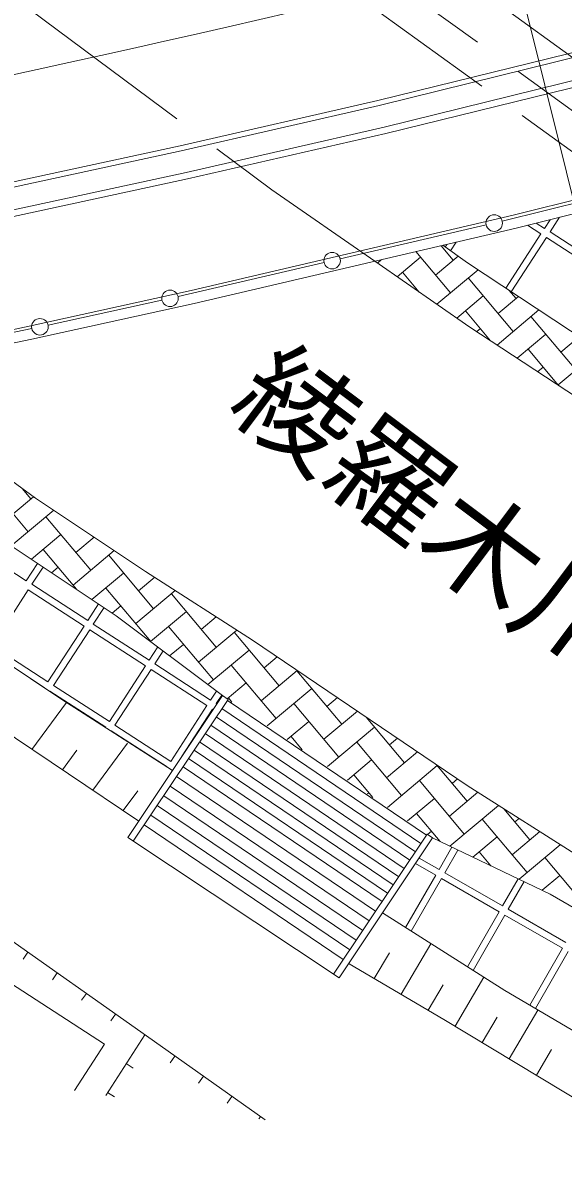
# Model space of a CAD drawing. Units: millimetres, scale not verified. Extents: x 40000 to 680000, y 20000 to 380000.
# Drawn here: x 199868 to 216110, y 243286 to 277766 of the extents above; entities that cross this region are included whole.
import ezdxf
from ezdxf.enums import TextEntityAlignment as Align

# ---------------------------------------------------------------- set-up
doc = ezdxf.new("R2010")
doc.units = ezdxf.units.MM
doc.header["$LTSCALE"] = 1000
doc.linetypes.add('CHAIN', pattern=[18.5, 12, -1.5, 3.5, -1.5])
doc.linetypes.add('DASHED', pattern=[7.5, 6, -1.5])
for name, color, linetype, lineweight in [('M-BGD', 7, 'Continuous', 13), ('M-BGD-HTXT', 7, 'Continuous', 13), ('M-BMK', 2, 'CHAIN', 13), ('M-STR-HTXT', 7, 'Continuous', 13), ('M-STR-STR1', 1, 'Continuous', 13), ('M-STR-STRC', 7, 'Continuous', 13)]:
    doc.layers.add(name, color=color, linetype=linetype, lineweight=lineweight)
doc.styles.add('ＭＳ ゴシック', font='')
doc.styles.get('ＭＳ ゴシック').set_extended_font_data('MS Gothic')

msp = doc.modelspace()

# ---------------------------------------------------------------- linework, layer by layer
at = {"layer": 'M-BGD', "linetype": 'DASHED'}
for p, q in [((219607, 272792), (206948, 281964)), ((219738, 271462), (205657, 281665)), ((199687, 278470), (207352, 272748)), ((207352, 272748), (210449, 270598))]:
    msp.add_line(p, q, dxfattribs=at)
at = {"layer": 'M-BGD'}
for p, q in [((210734, 274633), (225210, 278200)), ((210780, 274439), (225259, 278006)), ((204774, 273268), (210734, 274633)), ((204818, 273073), (210780, 274439)), ((220955, 273564), (214609, 271983)), ((195223, 271201), (204774, 273268)), ((219995, 273221), (214281, 271805)), ((195263, 271005), (204818, 273073)), ((214609, 271983), (204927, 269716)), ((213795, 271688), (209409, 270669)), ((213235, 270552), (212492, 271076)), ((208921, 270556), (204535, 269537)), ((219891, 266151), (213235, 270552)), ((204927, 269716), (200058, 268641)), ((204047, 269427), (200622, 268678)), ((200058, 268641), (195102, 267612)), ((200134, 268573), (194751, 267442)), ((198292, 262073), (199970, 260985)), ((199333, 262158), (202671, 259933)), ((199970, 260985), (200309, 261508)), ((200475, 261397), (200138, 260877)), ((200029, 260709), (198942, 259030)), ((201708, 259621), (200029, 260709)), ((200138, 260877), (201816, 259789)), ((201816, 259789), (202139, 260287)), ((202306, 260176), (201984, 259680)), ((197621, 259694), (201038, 257415)), ((201984, 259680), (203663, 258592)), ((202671, 259933), (205869, 257528)), ((200620, 257943), (201708, 259621)), ((201875, 259512), (200788, 257834)), ((203554, 258425), (201875, 259512)), ((198942, 259030), (200620, 257943)), ((203663, 258592), (203922, 258992)), ((204082, 258872), (203830, 258484)), ((202466, 256746), (203554, 258425)), ((203722, 258316), (202634, 256637)), ((205400, 257228), (203722, 258316)), ((203830, 258484), (205509, 257396)), ((200511, 257775), (200082, 258053)), ((197496, 257688), (203353, 253755)), ((200507, 257769), (200511, 257775)), ((200679, 257666), (200674, 257658)), ((202357, 256578), (200679, 257666)), ((200788, 257834), (202466, 256746)), ((205509, 257396), (205684, 257667)), ((200140, 255913), (201182, 257323)), ((201038, 257415), (204365, 255276)), ((204312, 255550), (205400, 257228)), ((205845, 257546), (205677, 257287)), ((205677, 257287), (205698, 257273)), ((205568, 257119), (204637, 255683)), ((205587, 257107), (205568, 257119)), ((202352, 256571), (202357, 256578)), ((202634, 256637), (204312, 255550)), ((202525, 256470), (202520, 256462)), ((204203, 255382), (202525, 256470)), ((201054, 255299), (201492, 255893)), ((201967, 254686), (203009, 256096)), ((204203, 255381), (204203, 255382)), ((202881, 254072), (203320, 254665)), ((212188, 253247), (215719, 251560)), ((212381, 252298), (212768, 252969)), ((212949, 252883), (212555, 252198)), ((212281, 252125), (211673, 252475)), ((211784, 252642), (212381, 252298)), ((211375, 250551), (212281, 252125)), ((212555, 252198), (214288, 251200)), ((212455, 252025), (211544, 250444)), ((214188, 251026), (212455, 252025)), ((214288, 251200), (214759, 252018)), ((214940, 251932), (214461, 251100)), ((215719, 251560), (221213, 248355)), ((213233, 249370), (214188, 251026)), ((214461, 251100), (216194, 250101)), ((210681, 250992), (214358, 248655)), ((214361, 250926), (213402, 249262)), ((216094, 249928), (214361, 250926)), ((215106, 248214), (216094, 249928)), ((216267, 249828), (215279, 248112)), ((214358, 248655), (219592, 245571))]:
    msp.add_line(p, q, dxfattribs=at)
for centre in [(214039, 271745), (209165, 270613), (204291, 269481), (200378, 268625)]:
    msp.add_circle(centre, 249, dxfattribs=at)
at = {"layer": 'M-BGD-HTXT'}
for p, q in [((215305, 271744), (215549, 271586)), ((215549, 271586), (215718, 271847)), ((216002, 271918), (215717, 271478)), ((214385, 269791), (215440, 271419)), ((215440, 271419), (215040, 271678)), ((215717, 271478), (217395, 270390)), ((212443, 271065), (212809, 270630)), ((212564, 271025), (212615, 271105)), ((212896, 271171), (212727, 270910)), ((215608, 271310), (214552, 269681)), ((217286, 270222), (215608, 271310)), ((211822, 270716), (211124, 270130)), ((211680, 270886), (212722, 269644)), ((212953, 270751), (212272, 270180)), ((210449, 270598), (213310, 268612)), ((210649, 270645), (210528, 270543)), ((213554, 270341), (212316, 269302)), ((211286, 270266), (211787, 269669)), ((213259, 270093), (214608, 268485)), ((211736, 269730), (211720, 269716)), ((214476, 269731), (214695, 269471)), ((213709, 269557), (212912, 268888)), ((214772, 269536), (214159, 269021)), ((213172, 269107), (213931, 268203)), ((215381, 269133), (214123, 268077)), ((213310, 268612), (219370, 264624)), ((215145, 268935), (216495, 267326)), ((213622, 268571), (213512, 268479)), ((215595, 268398), (214733, 267676)), ((216600, 268328), (216045, 267862)), ((215058, 267949), (215971, 266861)), ((217209, 267926), (215958, 266876)), ((215508, 267412), (215343, 267274)), ((197800, 265243), (200246, 263472)), ((198674, 264070), (200024, 262461)), ((200189, 263514), (199574, 262998)), ((199846, 263762), (200110, 263448)), ((200246, 263472), (203558, 261264)), ((200793, 263107), (199516, 262036)), ((200560, 262911), (201910, 261303)), ((201010, 262375), (200123, 261631)), ((202007, 262298), (201460, 261839)), ((201964, 262327), (201996, 262289)), ((200474, 261925), (201478, 260728)), ((202614, 261893), (201374, 260853)), ((202446, 261753), (203796, 260144)), ((200924, 261389), (200730, 261227)), ((202896, 261216), (201944, 260417)), ((203832, 261088), (203346, 260680)), ((203558, 261264), (206771, 259198)), ((202360, 260766), (203710, 259158)), ((204449, 260692), (203260, 259694)), ((204332, 260594), (205682, 258985)), ((202810, 260230), (202551, 260013)), ((204782, 260058), (203706, 259154)), ((205682, 259899), (205232, 259521)), ((204246, 259608), (205596, 257999)), ((206298, 259502), (205146, 258535)), ((206218, 259435), (207568, 257826)), ((204696, 259071), (204280, 258723)), ((206771, 259198), (213224, 254827)), ((206668, 258899), (205429, 257859)), ((207514, 258695), (207118, 258363)), ((206132, 258449), (207482, 256840)), ((208117, 258287), (207032, 257376)), ((208104, 258276), (209454, 256668)), ((206582, 257913), (206010, 257433)), ((208554, 257740), (207215, 256616)), ((203187, 253150), (206035, 257417)), ((205869, 257528), (206035, 257417)), ((212002, 253328), (206015, 257387)), ((206046, 257463), (206151, 257337)), ((208018, 257290), (209368, 255681)), ((209322, 257470), (209004, 257204)), ((211669, 252829), (205682, 256888)), ((211835, 253079), (205848, 257138)), ((209924, 257062), (208918, 256218)), ((210185, 256885), (211340, 255509)), ((211502, 252580), (205515, 256639)), ((208468, 256754), (207817, 256208)), ((210440, 256581), (209022, 255392)), ((211335, 252331), (205349, 256389)), ((207932, 256304), (208269, 255902)), ((211129, 256246), (210890, 256045)), ((211002, 251832), (205016, 255890)), ((211168, 252081), (205182, 256139)), ((209904, 256131), (211254, 254523)), ((210835, 251582), (204849, 255640)), ((210354, 255595), (209625, 254983)), ((211732, 255837), (210804, 255059)), ((210668, 251333), (204682, 255391)), ((212326, 255423), (210830, 254167)), ((212303, 255451), (213226, 254350)), ((210474, 251042), (204488, 255100)), ((209818, 255145), (210387, 254467)), ((211790, 254973), (213140, 253364)), ((212937, 255021), (212776, 254886)), ((213224, 254827), (216760, 252578)), ((210085, 250460), (204100, 254518)), ((210279, 250751), (204294, 254809)), ((210268, 254609), (210227, 254575)), ((213548, 254620), (212690, 253900)), ((209890, 250169), (203905, 254226)), ((212240, 254436), (211432, 253759)), ((214168, 254226), (212706, 252999)), ((209696, 249878), (203711, 253935)), ((211704, 253986), (212416, 253138)), ((213676, 253814), (215026, 252205)), ((214331, 254123), (215112, 253191)), ((214787, 253833), (214662, 253728)), ((194753, 253526), (203580, 247292)), ((203517, 253644), (209501, 249587)), ((212154, 253450), (212035, 253350)), ((215407, 253439), (214576, 252741)), ((203020, 253261), (209375, 249039)), ((212022, 253358), (209209, 249150)), ((212022, 253358), (212188, 253247)), ((214126, 253278), (213399, 252668)), ((213590, 252828), (213941, 252409)), ((216027, 253045), (214787, 252005)), ((215562, 252655), (216912, 251046)), ((216012, 252119), (215481, 251673)), ((202325, 247042), (195318, 251584)), ((211239, 248545), (212138, 250066)), ((200020, 249807), (199875, 249603)), ((210434, 249021), (210888, 249788)), ((209682, 249464), (212521, 247789)), ((200897, 249187), (200753, 248983)), ((212862, 247588), (213729, 249054)), ((212051, 248067), (212500, 248827)), ((201775, 248567), (201631, 248363)), ((202653, 247947), (202509, 247743)), ((214486, 246602), (215353, 248069)), ((212521, 247789), (221080, 242621)), ((213673, 247093), (214125, 247858)), ((202357, 245502), (203529, 247325)), ((203580, 247292), (207149, 244765)), ((201420, 245647), (202325, 247042)), ((204438, 246685), (204293, 246481)), ((215306, 246108), (215763, 246882)), ((202972, 246459), (203182, 246323)), ((205296, 246077), (205151, 245873)), ((202415, 245593), (202617, 245462)), ((206154, 245470), (206009, 245266)), ((207012, 244862), (206963, 244793))]:
    msp.add_line(p, q, dxfattribs=at)
at = {"layer": 'M-BGD-HTXT', "linetype": 'DASHED'}
for p, q in [((203020, 253261), (205869, 257528)), ((209375, 249039), (212188, 253247))]:
    msp.add_line(p, q, dxfattribs=at)
at = {"layer": 'M-BMK'}
msp.add_arc((93069, 770107), 500000, 269.86333, 283.92058, dxfattribs=at)
at = {"layer": 'M-STR-HTXT'}
msp.add_line((213357, 284792), (226267, 232706), dxfattribs=at)
at = {"layer": 'M-STR-STR1'}
for p, q in [((221259, 273200), (208621, 282358)), ((220881, 273134), (214703, 271594)), ((214703, 271594), (205013, 269326)), ((205013, 269326), (200139, 268249)), ((200139, 268249), (195179, 267220))]:
    msp.add_line(p, q, dxfattribs=at)
at = {"layer": 'M-STR-STRC'}
for p, q in [((210544, 275431), (225836, 279199)), ((210579, 275285), (225872, 279053)), ((204591, 274068), (210544, 275431)), ((204624, 273921), (210579, 275285)), ((195058, 272004), (204591, 274068)), ((195088, 271857), (204624, 273921))]:
    msp.add_line(p, q, dxfattribs=at)
msp.add_arc((93069, 770107), 505250, 276.80362, 283.92058, dxfattribs=at)

# ---------------------------------------------------------------- texts
at = {"layer": 'M-BGD', "style": 'ＭＳ ゴシック'}
msp.add_text('綾羅木川', height=2566, rotation=323.06, dxfattribs=at).set_placement((205514, 265544), align=Align.BOTTOM_LEFT)

doc.saveas('drawing.dxf')
